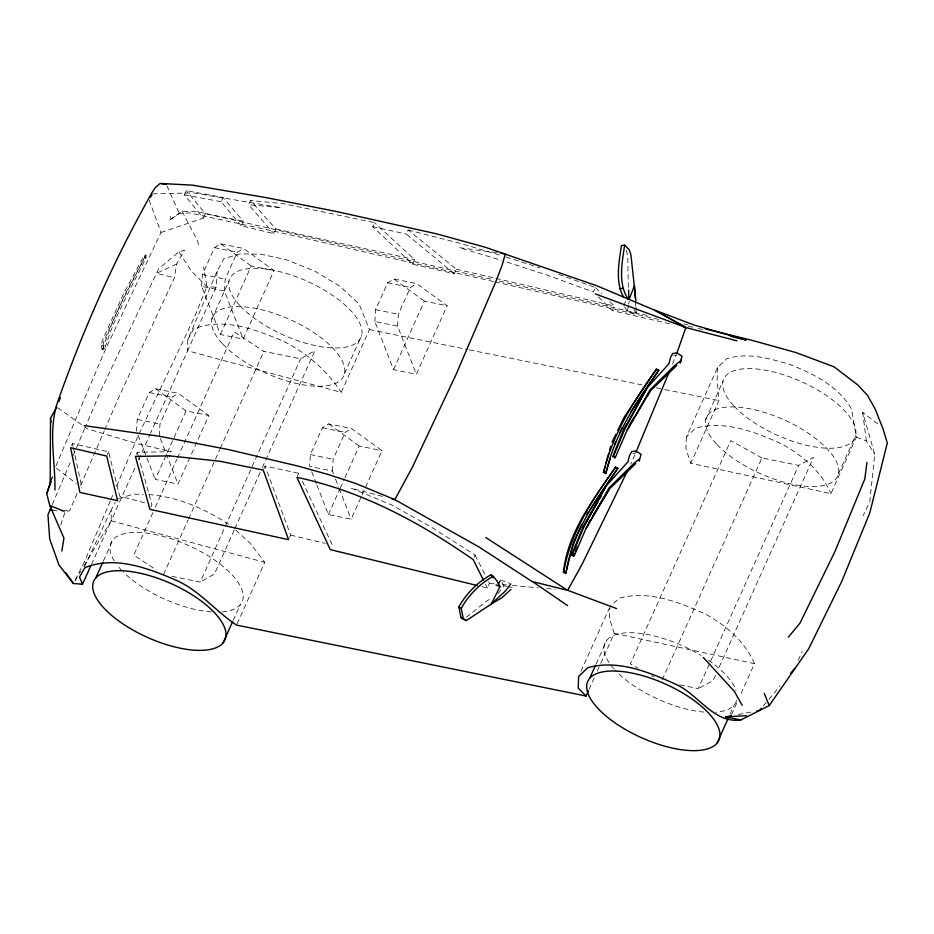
<?xml version="1.0" encoding="UTF-8"?>
<svg xmlns="http://www.w3.org/2000/svg" width="934" height="934" viewBox="0 0 934 934"><rect width="100%" height="100%" fill="white"/><g stroke="black" fill="none" stroke-linecap="round" stroke-linejoin="round"><path stroke-width="0.7" stroke-dasharray="4.67 3.5" d="M101.409 345.533L102.051 349.234L103.616 349.573L104.806 348.674C114.088 316.883 131.32 287.742 145.961 258.064L146.008 255.309L144.443 254.97L124.152 292.47L102.273 340.653L101.409 345.533L102.974 345.872L103.616 349.573M91.462 564.381L111.158 520.775L111.286 509.789L115.267 502.539M217.143 271.117L216.058 287.263L187.629 350.752L341.237 392.327L369.444 329.585L359.03 304.017L339.953 286.294L314.875 271.175L286.154 259.664L261.053 254.235L240.283 253.803L223.856 258.695L217.143 271.117L187.757 339.766L187.629 350.752L150.584 433.107M102.051 349.234L103.242 348.335C112.512 316.544 129.756 287.403 144.385 257.726L144.443 254.97M686.362 436.96L685.906 448.542L690.74 463.276L830.933 493.631L856.338 437.147L851.586 409.197C838.382 385.999 813.654 373.845 789.732 364.447C769.441 358.539 747.62 352.036 726.722 358.738L717.604 367.494L686.362 436.96L695.48 428.204C725.204 419.903 755.933 432.244 782.785 444.479C803.123 455.99 821.558 471.717 830.933 493.631M717.604 367.494L717.149 379.076L718.958 400.546L690.74 463.276M136.504 431.274L137.216 419.436L149.288 392.572L155.616 388.766L178.371 393.389L208.807 415.502L190.443 456.364M159.259 435.886L159.971 424.059L172.054 397.195L178.371 393.389M201.674 286.353L202.386 274.514L214.47 247.65L220.798 243.844L243.552 248.467L273.989 270.58L243.167 339.112L220.412 334.489L201.674 286.353L224.44 290.964L243.167 339.112M224.44 290.964L225.152 279.138L237.224 252.273L243.552 248.467M316.941 485.143L328.394 514.564L351.149 519.187L381.971 450.655L351.534 428.543L328.78 423.919L322.452 427.737L310.368 454.589L309.656 466.428L332.422 471.04L333.461 473.725M332.422 471.04L333.134 459.213L345.206 432.349L351.534 428.543M374.838 321.506L375.55 309.668L387.633 282.815L393.95 278.997L416.716 283.621L447.152 305.745L416.331 374.265L393.564 369.654L374.838 321.506L397.592 326.129L416.331 374.265M397.592 326.129L398.304 314.291L410.388 287.427L416.716 283.621M877.738 423.943L862.654 412.268L874.726 454.286L869.776 501.862L863.121 515.72M104.736 429.78L119.692 395.269L174.436 277.795L176.549 264.112L184.418 250.289L178.896 251.876L158.558 268.957L100.533 391.369L85.765 426.021M102.974 345.872L103.837 340.992L125.716 292.809L146.008 255.309M636.089 307.87L636.217 313.485L627.239 311.664L628.442 305.325M628.675 304.064L629.154 301.53M493.444 281.531L278.484 232.216L189.602 212.905L179.328 213.477L169.719 220.004L170.677 216.373M51.335 480.473L52.538 476.55M623.982 305.85L625.605 300.631M60.698 525.025L65.111 511.89L69.641 510.758L78.269 490.852M51.288 479.994L52.211 477.286M634.898 454.8L630.789 464.046M672.457 364.073L676.321 354.745M798.29 660.373L802.131 651.337M55.9 466.054L105.449 349.374L160.998 232.449L148.926 199.386M52.257 504.652L70.996 460.672M73.272 455.337L85.192 427.352M110.27 501.056L84.55 561.474L74.708 580.925M110.842 499.713L113.119 494.343M116.552 486.287L138.372 435.314M80.569 485.54L104.164 431.111M71.521 445.635L72.455 443.545L108.613 451.846L119.645 496.106L149.136 503.998M160.998 232.449L203.273 218.182L184.348 194.762L186.228 190.559L222.993 197.518L243.26 221.241L241.217 225.794L273.884 233.628L275.939 229.063L250.487 200.53L248.607 204.698L273.884 233.628M203.273 218.182L205.317 213.641L186.228 190.559M107.188 455.01L108.613 451.846M241.217 225.794L221.101 201.732L222.993 197.518M136.341 454.321L137.286 452.243L171.296 451.741L134.963 443.055L87.177 428.718L58.001 407.901M83.756 566.296L111.158 520.775L135.652 466.311M138.641 459.668L149.989 434.438M211.831 319.194L229.04 280.924M103.382 560.96L112.886 539.852M189.847 457.683L177.997 484.034L155.231 479.411L186.053 410.89L208.807 415.502M220.412 334.489L251.234 265.968L273.989 270.58M150.923 507.034L151.95 504.745L138.827 457.765M152.919 512.591L133.796 555.111L156.375 569.938M155.313 507.267L176.818 459.435M177.425 458.104L234.2 331.862L263.902 351.371L300.608 358.831L314.863 350.74L261.076 470.339M163.497 574.62L188.003 520.133M188.598 518.802L219.677 449.709M220.272 448.378L263.902 351.371M171.973 576.336L200.203 582.069L224.709 527.593M225.304 526.262L300.608 358.831M234.177 530.138L214.458 573.99L200.203 582.069M234.773 528.807L260.481 471.67M263.692 469.09L265.058 466.066L298.705 473.304L299.931 475.92M454.309 273.767L406.313 234.049L408.123 230.009L456.364 269.19L454.309 273.767L412.501 264.147L372.713 226.682L374.522 222.642L282.897 203.577L250.487 200.53M297.339 476.328L298.705 473.304M233.126 620.526L240.248 604.695M344.448 373.647L361.656 335.376M237.143 623.772L264.766 562.35L250.23 543.273L235.286 529.636M289.61 537.4L290.637 535.112L265.058 466.066M412.501 264.147L414.556 259.582L374.522 222.642M328.394 514.564L339.649 489.533M340.245 488.213L344.389 478.99M344.985 477.671L359.216 446.043L381.971 450.655M393.564 369.654L424.386 301.122L447.152 305.745M474.157 557.376L475.161 555.158L432.279 527.675L391.486 504.85L351.114 488.19L383.535 496.678M558.824 274.374L595.483 287.614L593.487 292.05L546.04 274.713L504.162 261.181M481.757 586.622L487.42 588.011L489.498 583.411L488.19 580.843M669.561 323.748L612.202 310.578L614.268 305.978L609.05 300.876M581.006 671.219L609.295 608.303M705.789 419.471L722.998 381.2M596.161 663.887L606.843 640.129M589.004 689.502L594.293 677.745M597.235 671.207L600.165 664.669M600.76 663.362L614.28 633.31L609.447 618.577L609.89 606.995L619.009 598.227C648.733 589.926 679.462 602.278 706.314 614.502C726.652 626.025 745.087 641.74 754.462 663.654L739.693 696.495M662.148 679.847L761.957 457.94L798.663 465.389L813.479 457.415L717.861 670.028M679.905 684.902L698.258 688.627L798.663 465.389M715.467 675.34L713.086 680.664L698.258 688.627M730.049 714.218L734.206 704.972M838.405 473.923L855.614 435.664M731.427 714.884L737.335 701.749M84.515 566.529L111.286 509.789M139.003 433.995L195.159 315.529L206.951 286.575L203.589 267.042M187.757 339.766L193.712 328.885C223.448 317.011 255.706 329.585 283.434 341.237C306.772 353.029 326.912 370.378 341.237 392.327M74.872 581.053L80.803 571.211M498.102 593.662L503.928 585.84L506.497 586.354M763.265 705.976L767.923 700.418M768.857 699.297L780.065 685.941M466.229 617.327L486.509 601.204L491.296 598.355M169.719 220.004L182.107 211.212L197.016 211.598L493.549 279.768M176.549 264.112L156.48 273.277L174.436 277.795M118.606 498.511L133.574 494.156L143.229 494.413M738.35 714.463L752.465 711.778M673.869 355.387L676.66 355.025M632.878 453.469L635.669 453.107M152.732 193.852L193.245 192.894L281.052 207.687L248.607 204.698M148.751 494.565C177.413 496.771 204.791 508.575 228.62 524.289M62.625 510.478L69.641 510.758M216.058 287.263L206.951 286.575L191.318 271.012L178.896 251.876M489.498 583.411L495.207 583.925M502.364 584.567L506.648 584.953M512.369 585.466L538.101 587.778M546.682 588.548L555.251 589.319M52.736 510.326L56.869 510.851M62.368 511.552L65.111 511.89M496.713 252.705L459.294 247.65L501.465 260.317M184.348 194.762L221.101 201.732M205.317 213.641L243.26 221.241M214.47 247.65L237.224 252.273M387.633 282.815L410.388 287.427M202.386 274.514L225.152 279.138M375.55 309.668L398.304 314.291M369.444 329.585L467.899 349.573M469.335 349.865L643.409 385.205M656.252 387.82L663.397 389.268M664.821 389.56L718.958 400.546M149.288 392.572L172.054 397.195M322.452 427.737L345.206 432.349M137.216 419.436L159.971 424.059M310.368 454.589L333.134 459.213M500.671 580.026L509.602 583.353M507.781 586.622L512.906 587.661M144.385 257.726L145.961 258.064M103.242 348.335L104.806 348.674M614.28 633.31L754.462 663.654M372.713 226.682L406.313 234.049M275.939 229.063L414.556 259.582M494.868 281.858L658.377 319.37M688.241 326.211L695.351 327.846M456.364 269.19L494.425 278.063M495.837 278.39L614.268 305.978M499.223 281.087L649.784 316.019M683.875 323.923L688.136 324.915M290.637 535.112L325.359 543.39M698.188 328.499L703.839 329.854M408.123 230.009L461.116 243.587L499.235 254.97M111.158 520.775L264.766 562.35M506.018 257.06L539.84 267.86M856.338 437.147L866.332 440.918L874.726 454.286M761.957 457.94L730.773 440.626L630.368 663.876L637.852 668.02M651.582 675.644L654.069 677.022M393.95 278.997L424.386 301.122M220.798 243.844L251.234 265.968M328.78 423.919L359.216 446.043M155.616 388.766L186.053 410.89M56.437 468.249L76.425 483.625M595.483 287.614L601.741 293.731M598.414 296.919L612.202 310.578M634.104 309.726L636.217 313.485L635.891 307.893M624.636 307.017L627.239 311.664M501.978 582.349L503.928 585.84M182.107 211.212L197.634 240.925L198.825 246.471M475.161 555.158L485.587 575.706M485.482 584.135L487.42 588.011M302.371 481.138L332.306 545.036M166.952 185.749L179.328 213.477M335.539 479.072L338.668 487.093M339.182 488.435L351.149 519.187M311.746 471.775L316.428 483.812M160.298 438.56L177.997 484.034M138.057 435.279L146.381 456.679M146.907 458.022L155.231 479.411M626.165 250.207L627.718 255.029L628.325 289.05M137.286 452.243L138.442 456.387M72.455 443.545L73.05 446.312M73.354 447.701L81.982 487.887M862.654 412.268L866.332 440.918M635.564 302.289L635.809 306.492M736.646 700.465A71.871 29.386 24.2 0 1 715.841 712.21M704.061 712.093A71.871 29.386 24.2 0 1 615.016 669.993M614.047 668.919A71.871 29.386 24.2 0 1 610.556 664.669M609.096 662.603A71.871 29.386 24.2 0 1 625.208 632.902A71.871 29.386 24.2 0 1 700.944 655.376M708.404 660.198A71.871 29.386 24.2 0 1 735.98 690.319M114.287 560.995A71.871 29.386 24.2 0 1 145.074 532.929A71.871 29.386 24.2 0 1 230.815 573.511A71.871 29.386 24.2 0 1 221.883 611.933M211.423 611.91A71.871 29.386 24.2 0 1 123.136 571.865M122.085 570.791A71.871 29.386 24.2 0 1 117.404 565.432M716.973 444.537A71.871 29.386 24.2 0 0 832.101 482.236A71.871 29.386 24.2 0 0 767.223 413.33A71.871 29.386 24.2 0 0 716.973 444.537M734.182 406.267A71.871 29.386 24.2 0 0 849.31 443.965A71.871 29.386 24.2 0 0 784.432 375.059A71.871 29.386 24.2 0 0 734.182 406.267M223.016 344.261A71.871 29.386 24.2 0 0 338.143 381.948A71.871 29.386 24.2 0 0 273.265 313.042A71.871 29.386 24.2 0 0 223.016 344.261M240.225 305.99A71.871 29.386 24.2 0 0 355.352 343.689A71.871 29.386 24.2 0 0 290.474 274.771A71.871 29.386 24.2 0 0 240.225 305.99"/><path stroke-width="1.4" d="M61.842 551.048L63.956 538.159L49.759 505.469L46.7 493.537L50.144 484.384L50.529 418.187L56.834 407.072M639.206 461.104L641.074 454.286L635.856 451.017L631.676 451.577L629.423 455.827L628.033 461.7L606.061 486.089L582.746 527.593L571.596 554.913L573.429 556.092L574.305 555.613L586.073 528.317L609.108 487.805L633.077 464.175L639.393 459.026M680.197 363.022L682.065 356.204L676.858 352.935L672.667 353.484L670.425 357.745L669.036 363.618L647.052 388.007L623.737 429.512L612.587 456.819L613.463 456.352L624.764 429.231L647.052 388.007M866.95 462.388L864.802 479.025L834.914 551.609L799.983 623.153L788.343 637.163M617.853 468.296L617.748 468.343C595.553 500.192 572.122 533.256 566.086 572.507L565.689 573.418L563.436 572.308C567.732 531.901 593.44 499.55 615.599 467.198L617.853 468.296L590.008 509.52M565.689 573.418L573.499 542.607L581.765 524.429M563.436 572.308L563.832 571.41C570.546 532.368 592.997 498.931 615.494 467.245L615.599 467.198M603.434 472.452L603.831 471.553C612.961 433.715 633.964 400.382 656.485 369.163L658.739 370.261C636.533 401.643 614.549 434.579 606.084 472.651L605.687 473.561L603.434 472.452L604.952 466.93M606.096 462.785L608.77 453.118M609.528 450.351L610.673 446.207M605.687 473.561L610.299 458.349M50.144 484.384L50.938 481.769M46.7 493.537L50.833 481.349M676.8 353.379L685.848 327.495L654.057 309.936L596.557 285.664L485.05 247.183L436.47 233.815L336.17 211.458L266.657 197.716L192.346 185.13L160.088 183.461L155.359 187.582L152.405 191.96C113.925 259.78 82.367 331.161 56.694 404.761C48.498 432.442 55.351 461.758 54.954 490.011M680.617 361.843L681.458 359.473M635.926 300.841L630.894 254.702L629.341 249.88L624.636 245.187C622.102 262.571 617.736 283.516 628.185 299.277M58.865 401.667L60.383 397.604M629.294 298.973L634.466 285.641L635.295 298.121M635.996 452.138L669.701 370.751M51.125 507.314L47.949 514.903L49.712 539.14L59.04 565.14L73.401 583.516L82.507 584.205L90.855 565.7M571.596 554.913L572.472 554.434L583.773 527.313L606.061 486.089M573.429 556.092L574.538 553.477M575.636 550.862L577.305 546.927M614.42 458.01L615.296 457.532L627.064 430.235L650.099 389.723L674.068 366.093L680.396 360.933M95.677 578.123L102.798 562.28M223.039 642.954A71.871 29.386 24.2 0 0 144.536 574.27A71.871 29.386 24.2 0 0 110.481 614.385A71.871 29.386 24.2 0 0 223.039 642.954L232.531 621.846M589.634 678.399L595.565 665.206M82.507 584.205L79.542 577.084L84.901 567.662C115.022 555.45 147.876 568.082 175.919 580.142C199.584 590.533 215.392 611.116 236.547 625.079L586.062 696.04L588.408 690.81M716.997 743.242A71.871 29.386 24.2 0 0 638.506 674.558A71.871 29.386 24.2 0 0 604.438 714.662A71.871 29.386 24.2 0 0 716.997 743.242L728.275 718.176M614.49 444.526L615.669 441.922M619.802 432.839L622.161 427.632M612.062 442.144L615.845 434.345M617.736 430.446L624.04 417.44L656.485 369.163M627.625 470.538L582.151 564.148L567.627 590.37L485.808 537.564M458.898 606.972C466.019 593.755 477.636 582.162 490.805 574.865L493.187 576.313L497.168 581.24L500.04 586.564L491.249 604.088L466.358 620.561L460.941 617.584L458.898 606.972L461.279 608.419L463.311 619.032M461.279 608.419C468.401 595.203 480.006 583.61 493.187 576.313M623.737 429.512L626.679 424.48M582.746 527.593L598.192 501.184M599.663 498.674L601.134 496.164M498.266 584.1L500.064 581.041M627.064 430.235L650.321 390.984L676.753 365.463M586.073 528.317L609.318 489.077L635.762 463.544M629.072 425.577L634.384 416.926M647.285 395.934L650.321 390.984M588.84 522.433L590.358 519.958M592.635 516.245L609.318 489.077M630.999 411.439L658.855 370.203M586.867 514.26L588.443 511.89M150.456 197.167L151.973 194.949M586.062 696.04L578.204 688.043L578.648 676.461L587.766 667.705C617.491 659.392 648.219 671.744 675.072 683.968C698.212 693.658 713.097 723.733 740.849 719.939L769.231 705.579L808.751 648.663L841.768 581.368L869.741 513.058L887.3 443.055L883.132 429.208L875.263 409.209L867.488 395.316L857.587 384.796L834.015 366.805L795.78 352.503L752.232 340.396L705.182 328.873M510.793 583.902L505.446 590.965L491.249 604.088L502.013 597.655L510.921 589.482M761.397 708.206L759.529 710.435L756.703 710.972M790.339 673.694L795.009 668.125M740.849 719.939L725.66 716.88L731.299 715.806M624.636 245.187L621.46 245.502C619.032 262.139 614.899 282.068 623.83 297.537M619.499 288.723L622.674 288.396M725.66 716.88L746.558 715.631M49.992 509.987L52.736 510.326M501.033 253.289L505.352 253.873L502.27 264.777L495.756 281.823L456.096 374.406L412.349 467.292L394.825 499.632L392 498.896M84.2 425.612L159.375 436.26L229.028 449.698L298.576 466.229L328.219 474.519L355.574 483.392L394.825 499.632L479.025 547.009L531.96 581.438L568.117 590.475L616.58 608.559M161.337 183.648L166.357 184.43M683.548 326.958L736.984 340.828M730.633 336.31L746.149 340.058L693.88 324.962L654.559 310.03L686.35 327.601M477.507 585.583L330.251 549.612L296.895 477.344C361.61 490.945 419.343 522.129 473.164 559.594L483.532 580.259M595.39 293.918L685.848 327.495M496.024 584.941L500.04 586.564M49.759 505.469L62.496 510.688M615.494 467.245L617.748 468.343M603.831 471.553L606.084 472.651M563.832 571.41L566.086 572.507M460.941 617.584L466.358 620.561M613.463 456.352L615.296 457.532M572.472 554.434L574.305 555.613M532.45 581.532L567.639 605.664M703.302 657.443L734.346 691.358L742.121 705.252M490.805 574.865L493.187 577.819M65.987 573.009L73.401 583.516M764.281 693.483L769.231 705.579M50.529 418.187L50.95 422.53M628.652 290.065L628.757 299.032M169.439 455.862L135.407 456.411L149.895 509.322L288.583 539.677L263.236 470.094L219.805 461.244L169.439 455.862M117.591 500.659L79.939 492.44L70.575 447.736L106.71 456.061L117.591 500.659"/></g></svg>
